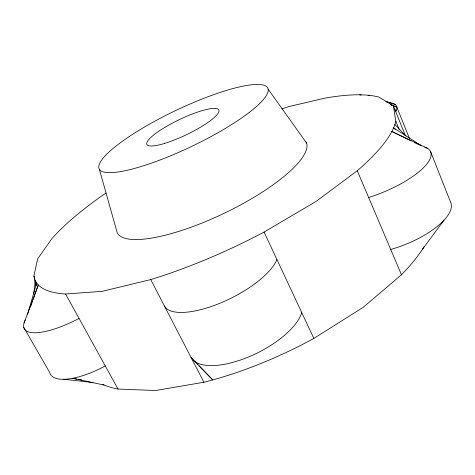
<?xml version="1.0" encoding="UTF-8"?>
<svg xmlns="http://www.w3.org/2000/svg" width="475" height="475" viewBox="0 0 475 475"><rect width="100%" height="100%" fill="white"/><g stroke="black" fill="none" stroke-linecap="round" stroke-linejoin="round"><path stroke-width="0.71" d="M33.731 293.912L35.376 280.82M36.136 285.879L36.664 282.963L27.544 314.658M34.61 277.358L33.897 276.088L37.578 258.94L51.834 238.699A199.381 55.623 -25.6 0 1 103.627 194.637L106.079 193.058M30.436 307.093L32.65 300.865M33.143 299.482L38.321 284.947L24.077 322.905M422.649 249.007L444.036 220.162M424.199 246.572A192.921 73.043 -25.6 0 1 401.464 274.764L363.185 307.343L313.856 338.426A192.921 73.043 -25.6 0 1 203.917 382.262L155.586 390.497L118.049 389.055A192.921 73.043 -25.6 0 1 102.778 384.495M281.788 108.935L289.489 106.43L324.633 98.2A199.381 55.623 -25.6 0 1 378.967 97.126L393.377 105.8L395.835 121.25A199.381 55.623 -25.6 0 1 357.277 170.733L316.13 201.4L264.094 232.073A199.381 55.623 -25.6 0 1 150.741 279.573L102.232 291.335L65.562 294.001A199.381 55.623 -25.6 0 1 33.897 276.088M63.751 379.276L92.928 382.494M76.92 379.086L72.55 378.296L104.114 385.059M78.375 379.347L82.015 380.006M359.706 94.798L361.125 95.166M385.92 101.561L391.584 103.022A49.388 13.52 -23 0 1 395.598 111.756M386.234 101.775L395.265 104.553M391.376 105.082L396.851 107.112L409.533 138.682M368.095 95.226L369.461 95.79M390.688 104.565L396.851 107.112M427.749 148.491L391.863 131.486L411.124 140.879M414.443 142.5L421.088 145.736M394.286 109.559L396.197 110.61L394.333 109.464M421.188 145.599L393.597 127.894L395.283 129.295M195.011 361.701L212.741 379.929L199.09 365.738M198.081 364.687L191.003 357.325A61.756 25.929 -26.5 0 0 247.327 357.467A61.756 25.929 -26.5 0 0 301.779 312.615M394.921 124.48L405.959 136.099M268.155 89.146A93.498 19.617 -25.6 0 1 144.655 165.407A93.498 19.617 -25.6 0 1 137.702 131.112A93.498 19.617 -25.6 0 1 268.155 89.146L306.63 143.135M23.75 327.376L49.703 372.537A55.533 19.968 -29.7 0 0 105.278 365.928M65.562 294.001L118.049 389.055M150.741 279.573L203.917 382.262M264.094 232.073L313.856 338.426M357.277 170.733L401.464 274.764M395.835 121.25L399.095 129.319M393.377 105.8L405.264 135.316M430.665 151.863L450.757 202.593A58.069 22.058 -21.7 0 1 390.723 249.482M99.382 169.32L117.248 232.863A104.827 28.827 -25.6 0 0 224.871 212.954A104.827 28.827 -25.6 0 0 306.114 141.859M34.455 278.528L35.388 285.113M79.04 318.41A56.478 17.468 -29 0 1 25.276 319.99M276.901 259.457A62.955 22.782 -26.3 0 1 220.329 303.068A62.955 22.782 -26.3 0 1 164.421 305.995M424.68 147.018A59.108 19.327 -22.3 0 1 421.272 169.801A59.108 19.327 -22.3 0 1 368.636 197.481M164.546 143.438A39.924 8.348 -25.6 0 0 219.04 110.841A39.924 8.348 -25.6 0 0 164.973 127.3A39.924 8.348 -25.6 0 0 164.546 143.438"/></g></svg>
